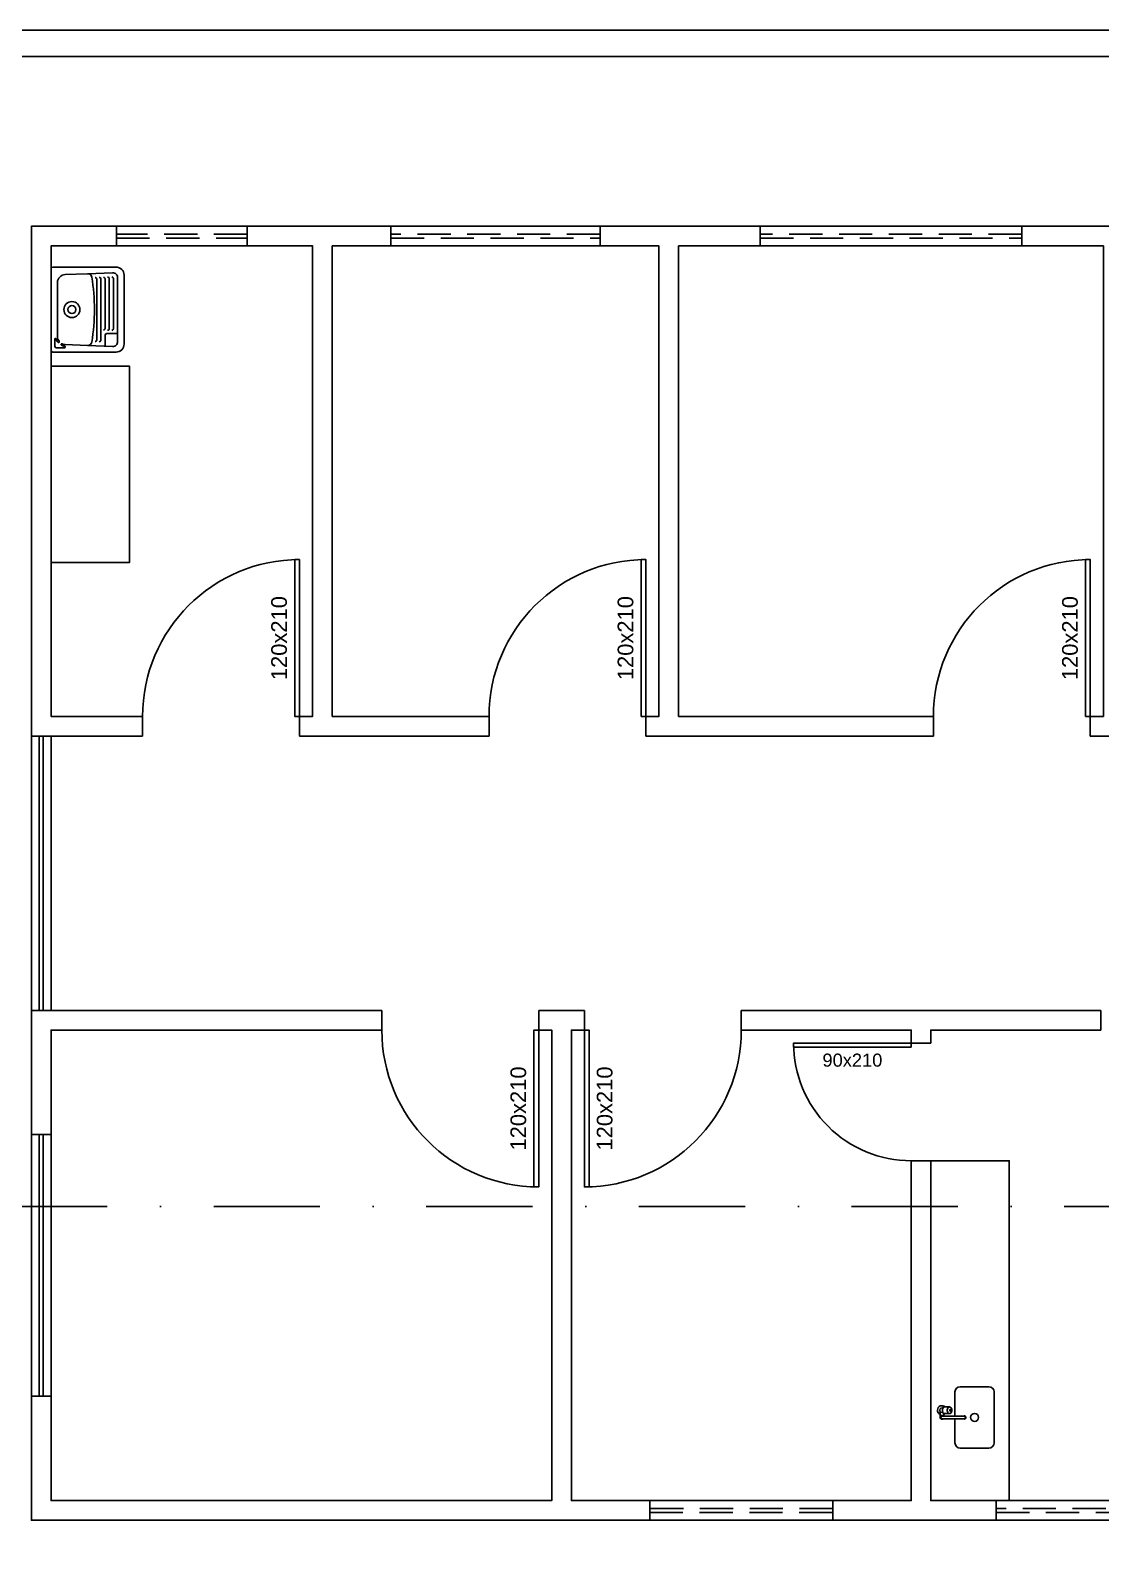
# Model space of a CAD drawing. Header units: centimetres. Extents: x 0 to 1099704, y -139216 to 99734.
# Drawn here: x 1072720 to 1073539, y 9681 to 10838 of the extents above; entities that cross this region are included whole.
import ezdxf
from ezdxf.enums import TextEntityAlignment as Align

# ---------------------------------------------------------------- set-up
doc = ezdxf.new("R2010")
doc.units = ezdxf.units.CM
doc.header["$LTSCALE"] = 4
doc.linetypes.add('DASHDOT', pattern=[25.4, 12.7, -6.35, 0, -6.35])
doc.linetypes.add('DASHED2', pattern=[9.525, 6.35, -3.175])
for name, color, linetype in [('0.1', 1, 'Continuous'), ('0.2', 2, 'Continuous'), ('0.4', 4, 'Continuous'), ('0.6', 6, 'Continuous'), ('001-MOBILIA', 253, 'Continuous'), ('02-CONT', 2, 'Continuous'), ('B-CORTE', 4, 'DASHDOT')]:
    doc.layers.add(name, color=color, linetype=linetype)
doc.styles.add('2mm 1-50', font='arial.ttf', dxfattribs={"height": 0.1})

# ---------------------------------------------------------------- blocks, each defined once
blk = doc.blocks.new('1_00e')
blk.add_lwpolyline([(-28.41, -52.25), (-25.41, -52.25), (-25.41, 47.75), (-28.41, 47.75)], close=True)
at = {"color": 1}
blk.add_arc((-28.41, -52.25), 100, 0, 90, dxfattribs=at)
blk = doc.blocks.new('90d')
blk.add_lwpolyline([(-5, -84), (-5, 6), (-2, 6), (-2, -84)], close=True)
at = {"color": 1}
blk.add_arc((-2, -84), 90, 90, 180, dxfattribs=at)
blk = doc.blocks.new('Tanque05')
for p, q in [((242.95, 89.15), (242.95, 128.65)), ((243.95, 129.65), (294.95, 129.65)), ((286.3, 125.65), (252.61, 125.65)), ((288, 127.42), (292.27, 127.42)), ((293.27, 121.28), (293.27, 126.42)), ((295.95, 128.65), (295.95, 89.15)), ((247.07, 106.84), (247.61, 120.84)), ((291.84, 106.84), (291.3, 120.84)), ((246.46, 91.27), (247.07, 106.84)), ((292.44, 91.27), (291.84, 106.84)), ((250.29, 95.95), (281.24, 95.95)), ((250.39, 98.55), (288.52, 98.55)), ((250.49, 101.15), (288.42, 101.15)), ((284.44, 94.95), (284.44, 88.15)), ((285.44, 95.95), (292.26, 95.95)), ((249.46, 88.15), (289.45, 88.15)), ((250.08, 90.75), (281.44, 90.75)), ((250.19, 93.35), (281.34, 93.35)), ((290.95, 84.15), (247.95, 84.15))]:
    blk.add_line(p, q)
for radius in [5, 2.5]:
    blk.add_circle((269.45, 116.65), radius)
for centre, radius, start, end in [((243.95, 128.65), 1, 90, 180), ((252.61, 120.65), 5, 90, 177.7757), ((286.3, 120.65), 5, 53.61972, 90), ((288, 126.92), 0.5, 90, 254.83204), ((286.3, 120.65), 6, 53.61972, 74.83204), ((289.56, 125.08), 0.5, 233.61972, 53.61972), ((291.28, 122.99), 0.5, 25.14351, 205.14351), ((286.3, 120.65), 5, 2.2243, 25.14351), ((286.3, 120.65), 6, 5.59964, 25.14351), ((292.27, 126.42), 1, 0, 90), ((294.95, 128.65), 1, 0, 90), ((292.77, 121.28), 0.5, 185.59964, 0), ((249.57, 106.75), 2.5, 177.7757, 260.82574), ((269.45, 229.89), 127.24, 260.82574, 279.17426), ((289.34, 106.75), 2.5, 279.17426, 2.2243), ((250.19, 94.35), 1, 177.7757, 270), ((250.29, 96.95), 1, 177.7757, 270), ((250.39, 99.55), 1, 177.7757, 270), ((250.49, 102.15), 1, 177.7757, 270), ((281.24, 96.95), 1, 270, 2.2243), ((281.34, 94.35), 1, 270, 2.2243), ((285.44, 94.95), 1, 90, 180), ((288.42, 102.15), 1, 270, 2.2243), ((288.52, 99.55), 1, 270, 2.2243), ((247.95, 89.15), 5, 180, 270), ((249.46, 91.15), 3, 177.7757, 270), ((250.08, 91.75), 1, 177.7757, 270), ((281.44, 91.75), 1, 270, 2.2243), ((289.45, 91.15), 3, 270, 2.2243), ((290.95, 89.15), 5, 270, 0)]:
    blk.add_arc(centre, radius, start, end)
blk = doc.blocks.new('BOJO')
at = {"layer": '001-MOBILIA'}
for p, q in [((1062.234, 1873.036), (1062.014, 1873.036)), ((1061.974, 1872.996), (1061.974, 1872.811)), ((1062.274, 1872.606), (1062.274, 1872.996)), ((1061.86, 1872.801), (1061.86, 1872.844)), ((1061.875, 1872.873), (1061.882, 1872.873)), ((1061.875, 1872.838), (1061.882, 1872.838)), ((1061.875, 1872.811), (1062.045, 1872.811)), ((1061.875, 1872.791), (1062.045, 1872.791)), ((1061.89, 1872.811), (1061.89, 1872.832)), ((1061.895, 1872.881), (1061.933, 1872.881)), ((1061.895, 1872.831), (1061.933, 1872.831)), ((1061.974, 1872.791), (1061.974, 1872.606)), ((1062.234, 1872.566), (1062.014, 1872.566))]:
    blk.add_line(p, q, dxfattribs=at)
blk.add_circle((1062.124, 1872.801), 0.03, dxfattribs=at)
for centre, radius, start, end in [((1062.014, 1872.996), 0.04, 90, 180), ((1062.234, 1872.996), 0.04, 0, 90), ((1061.875, 1872.856), 0.035, 45.5847, 244.6231), ((1061.875, 1872.856), 0.0175, 90, 204.62), ((1061.85, 1872.844), 0.01, 0, 24.62), ((1061.875, 1872.856), 0.0175, 211.0027, 270), ((1061.875, 1872.801), 0.015, 41.8103, 318.1897), ((1061.875, 1872.801), 0.01, 90.0002, 270.0002), ((1061.913, 1872.856), 0.0352, 163.6751, 180), ((1061.913, 1872.856), 0.0352, 180, 196.3249), ((1061.904, 1872.858), 0.0262, 144.7356, 163.6751), ((1061.904, 1872.853), 0.0262, 196.3249, 215.2644), ((1061.898, 1872.862), 0.0195, 120.3612, 144.7356), ((1061.898, 1872.849), 0.0195, 215.2644, 239.6388), ((1061.895, 1872.868), 0.0127, 90, 120.3612), ((1061.895, 1872.843), 0.0127, 239.6388, 270), ((1061.875, 1872.856), 0.035, 295.3769, 314.4153), ((1061.95, 1872.856), 0.0352, 163.6751, 180), ((1061.95, 1872.856), 0.0352, 180, 196.3249), ((1061.942, 1872.858), 0.0262, 144.7356, 163.6751), ((1061.942, 1872.853), 0.0262, 196.3249, 215.2644), ((1061.936, 1872.862), 0.0195, 120.3612, 144.7356), ((1061.936, 1872.849), 0.0195, 215.2644, 239.6388), ((1061.933, 1872.868), 0.0127, 90, 120.3612), ((1061.933, 1872.843), 0.0127, 239.6388, 270), ((1061.933, 1872.868), 0.0127, 59.6388, 90), ((1061.933, 1872.843), 0.0127, 270, 300.3612), ((1061.943, 1872.856), 0.00787, 144.7356, 163.6751), ((1061.945, 1872.856), 0.0106, 163.6751, 180), ((1061.945, 1872.856), 0.0106, 180, 196.3249), ((1061.943, 1872.855), 0.00787, 196.3249, 215.2644), ((1061.941, 1872.858), 0.00586, 120.3612, 144.7356), ((1061.941, 1872.854), 0.00586, 215.2644, 239.6388), ((1061.94, 1872.859), 0.00381, 90, 120.3612), ((1061.94, 1872.852), 0.00381, 239.6388, 270), ((1061.929, 1872.862), 0.0195, 35.2644, 59.6388), ((1061.929, 1872.849), 0.0195, 300.3612, 324.7356), ((1061.94, 1872.859), 0.00381, 59.6388, 90), ((1061.94, 1872.852), 0.00381, 270, 300.3612), ((1061.939, 1872.858), 0.00586, 35.2644, 59.6388), ((1061.939, 1872.854), 0.00586, 300.3612, 324.7356), ((1061.937, 1872.856), 0.00787, 16.3249, 35.2644), ((1061.937, 1872.855), 0.00787, 324.7356, 343.6751), ((1061.924, 1872.858), 0.0262, 16.3249, 35.2644), ((1061.935, 1872.856), 0.0106, 0, 16.3249), ((1061.935, 1872.856), 0.0106, 343.6751, 0), ((1061.924, 1872.853), 0.0262, 324.7356, 343.6751), ((1061.915, 1872.856), 0.0352, 0, 16.3249), ((1061.915, 1872.856), 0.0352, 343.6751, 0), ((1062.045, 1872.801), 0.0125, 233.1301, 126.8699), ((1062.045, 1872.801), 0.01, 270.0001, 90.0001), ((1062.014, 1872.606), 0.04, 180, 270), ((1062.234, 1872.606), 0.04, 270, 0)]:
    blk.add_arc(centre, radius, start, end, dxfattribs=at)

msp = doc.modelspace()

# ---------------------------------------------------------------- linework, layer by layer
at = {"layer": '0.1', "linetype": 'DASHED2'}
for p, q in [((1072886.385, 10681.601), (1072786.385, 10681.601)), ((1072786.385, 10678.601), (1072886.385, 10678.601)), ((1073156.385, 10681.601), (1072996.385, 10681.601)), ((1072996.385, 10678.601), (1073156.385, 10678.601)), ((1073478.885, 10681.601), (1073278.885, 10681.601)), ((1073278.885, 10678.601), (1073478.885, 10678.601)), ((1073334.385, 9706.681), (1073194.385, 9706.681)), ((1073194.385, 9703.681), (1073334.385, 9703.681)), ((1073619.385, 9706.681), (1073459.385, 9706.681)), ((1073459.385, 9703.681), (1073619.385, 9703.681))]:
    msp.add_line(p, q, dxfattribs=at)
at = {"layer": '0.2'}
for p, q in [((1072721.385, 10297.601), (1072721.385, 10087.681)), ((1072727.385, 10297.601), (1072727.385, 10087.681)), ((1072730.385, 10297.601), (1072730.385, 10087.681)), ((1072736.385, 10297.601), (1072736.385, 10087.681)), ((1072721.385, 9792.681), (1072721.385, 9992.681)), ((1072727.385, 9792.681), (1072727.385, 9992.681)), ((1072730.385, 9992.681), (1072730.385, 9792.681)), ((1072736.385, 9992.681), (1072736.385, 9792.681))]:
    msp.add_line(p, q, dxfattribs=at)
for points in [[(1072736.385, 10580.497), (1072796.385, 10580.497), (1072796.385, 10430.497), (1072736.385, 10430.497)], [(1073409.385, 9712.681), (1073469.385, 9712.681), (1073469.385, 9972.681), (1073409.385, 9972.681)]]:
    msp.add_lwpolyline(points, close=True, dxfattribs=at)
at = {"layer": '0.4'}
for points in [[(1070931.162, 7848.105), (1070911.56, 7848.052), (1071293.446, 10837.601), (1084293.886, 10837.601), (1083455.956, 8421.334)], [(1070934.285, 7868.114), (1071311.054, 10817.601), (1084265.782, 10817.601), (1083441.723, 8441.334)]]:
    msp.add_lwpolyline(points, dxfattribs=at)
at = {"layer": '0.6'}
for p, q in [((1072786.385, 10672.601), (1072786.385, 10687.601)), ((1072886.385, 10687.601), (1072786.385, 10687.601)), ((1072886.385, 10672.601), (1072886.385, 10687.601)), ((1072996.385, 10672.601), (1072996.385, 10687.601)), ((1073156.385, 10687.601), (1072996.385, 10687.601)), ((1073156.385, 10672.601), (1073156.385, 10687.601)), ((1073278.885, 10672.601), (1073278.885, 10687.601)), ((1073478.885, 10687.601), (1073278.885, 10687.601)), ((1073478.885, 10672.601), (1073478.885, 10687.601)), ((1072786.385, 10672.601), (1072886.385, 10672.601)), ((1072996.385, 10672.601), (1073156.385, 10672.601)), ((1073278.885, 10672.601), (1073478.885, 10672.601)), ((1072806.385, 10312.601), (1072806.385, 10297.601)), ((1072926.385, 10312.601), (1072926.385, 10297.601)), ((1073071.385, 10312.601), (1073071.385, 10297.601)), ((1073191.385, 10312.601), (1073191.385, 10297.601)), ((1073411.385, 10312.601), (1073411.385, 10297.601)), ((1073531.385, 10312.601), (1073531.385, 10297.601)), ((1072989.385, 10072.681), (1072989.385, 10087.681)), ((1073109.385, 10072.681), (1073109.385, 10087.681)), ((1073144.385, 10072.681), (1073144.385, 10087.681)), ((1073264.385, 10072.681), (1073264.385, 10087.681)), ((1073539.385, 10072.681), (1073539.385, 10087.681)), ((1073394.385, 10062.681), (1073409.385, 10062.681)), ((1072736.385, 9992.681), (1072721.385, 9992.681)), ((1073394.385, 9972.681), (1073409.385, 9972.681)), ((1072736.385, 9792.681), (1072721.385, 9792.681)), ((1073194.385, 9712.681), (1073194.385, 9697.681)), ((1073334.385, 9712.681), (1073194.385, 9712.681)), ((1073334.385, 9712.681), (1073334.385, 9697.681)), ((1073459.385, 9712.681), (1073459.385, 9697.681)), ((1073619.385, 9712.681), (1073459.385, 9712.681)), ((1073194.385, 9697.681), (1073334.385, 9697.681)), ((1073459.385, 9697.681), (1073619.385, 9697.681))]:
    msp.add_line(p, q, dxfattribs=at)
for points in [[(1072786.385, 10687.601), (1072721.385, 10687.601), (1072721.385, 10297.601), (1072806.385, 10297.601)], [(1072951.385, 10687.601), (1072886.385, 10687.601)], [(1072996.385, 10687.601), (1072936.385, 10687.601)], [(1073216.385, 10687.601), (1073156.385, 10687.601)], [(1073278.885, 10687.601), (1073201.385, 10687.601)], [(1073556.385, 10687.601), (1073478.885, 10687.601)], [(1072786.385, 10672.601), (1072736.385, 10672.601), (1072736.385, 10312.601), (1072806.385, 10312.601)], [(1072926.385, 10312.601), (1072936.385, 10312.601), (1072936.385, 10672.601), (1072886.385, 10672.601)], [(1072951.385, 10312.601), (1072951.385, 10672.601)], [(1072996.385, 10672.601), (1072951.385, 10672.601)], [(1073191.385, 10312.601), (1073201.385, 10312.601), (1073201.385, 10672.601), (1073156.385, 10672.601)], [(1073216.385, 10312.601), (1073216.385, 10672.601)], [(1073278.885, 10672.601), (1073216.385, 10672.601)], [(1073531.385, 10312.601), (1073541.385, 10312.601), (1073541.385, 10672.601), (1073478.885, 10672.601)], [(1072951.385, 10312.601), (1073071.385, 10312.601)], [(1073216.385, 10312.601), (1073411.385, 10312.601)], [(1072926.385, 10297.601), (1072951.385, 10297.601)], [(1072936.385, 10297.601), (1073071.385, 10297.601)], [(1073191.385, 10297.601), (1073216.385, 10297.601)], [(1073201.385, 10297.601), (1073411.385, 10297.601)], [(1073531.385, 10297.601), (1073556.385, 10297.601)], [(1072989.385, 10087.681), (1072721.385, 10087.681), (1072721.385, 9992.681)], [(1073134.385, 10087.681), (1073109.385, 10087.681)], [(1073144.385, 10087.681), (1073119.385, 10087.681)], [(1073409.385, 10087.681), (1073264.385, 10087.681)], [(1073539.385, 10087.681), (1073394.385, 10087.681)], [(1072736.385, 9792.681), (1072736.385, 9712.681), (1073119.385, 9712.681), (1073119.385, 10072.681), (1073109.385, 10072.681)], [(1072989.385, 10072.681), (1072736.385, 10072.681), (1072736.385, 9992.681)], [(1073119.385, 10072.681), (1073119.385, 9712.681)], [(1073134.385, 9712.681), (1073134.385, 10072.681)], [(1073144.385, 10072.681), (1073134.385, 10072.681), (1073134.385, 9712.681), (1073194.385, 9712.681)], [(1073394.385, 10062.681), (1073394.385, 10072.681), (1073264.385, 10072.681)], [(1073394.385, 10072.681), (1073394.385, 10062.681)], [(1073409.385, 10062.681), (1073409.385, 10072.681)], [(1073539.385, 10072.681), (1073409.385, 10072.681), (1073409.385, 10062.681)], [(1073334.385, 9712.681), (1073394.385, 9712.681), (1073394.385, 9972.681)], [(1073394.385, 9972.681), (1073394.385, 9712.681)], [(1073409.385, 9712.681), (1073409.385, 9972.681)], [(1073409.385, 9972.681), (1073409.385, 9712.681), (1073459.385, 9712.681)], [(1072721.385, 9792.681), (1072721.385, 9697.681), (1073134.385, 9697.681)], [(1073119.385, 9697.681), (1073194.385, 9697.681)], [(1073334.385, 9697.681), (1073409.385, 9697.681)], [(1073394.385, 9697.681), (1073459.385, 9697.681)]]:
    msp.add_lwpolyline(points, dxfattribs=at)
at = {"layer": 'B-CORTE', "ltscale": 1.6}
msp.add_line((1084165.596, 9937.82), (1070857.251, 9937.82), dxfattribs=at)

# ---------------------------------------------------------------- block references
at = {"layer": '001-MOBILIA', "ltscale": 10, "xscale": -1.226415094339667, "yscale": 1.226415094339667, "zscale": 1.226415094339667, "rotation": 90}
msp.add_blockref('Tanque05', (1072895.389, 10954.365), dxfattribs=at)
at = {"layer": '001-MOBILIA', "xscale": 100, "yscale": 100, "zscale": 100}
msp.add_blockref('BOJO', (967230.438, -177503.75), dxfattribs=at)
at = {"layer": '02-CONT', "xscale": -1.2, "yscale": 1.2, "zscale": 1.2}
for p in [(1072892.299, 10375.305), (1073157.299, 10375.305), (1073497.299, 10375.305)]:
    msp.add_blockref('1_00e', p, dxfattribs=at)
at = {"layer": '02-CONT', "yscale": 1.2, "zscale": 1.2, "rotation": 180}
for p, xscale in [((1073075.299, 10009.978), 1.2), ((1073178.472, 10009.978), -1.2)]:
    msp.add_blockref('1_00e', p, dxfattribs=dict(at, xscale=xscale))
at = {"layer": '02-CONT', "rotation": 89.99999999999999}
msp.add_blockref('90d', (1073310.422, 10064.686), dxfattribs=at)

# ---------------------------------------------------------------- texts
at = {"layer": '02-CONT', "style": '2mm 1-50'}
for p in [(1072910.785, 10372.547), (1073175.785, 10372.547), (1073515.785, 10372.547), (1073093.785, 10012.681), (1073159.83, 10012.681)]:
    msp.add_text('120x210', height=12, rotation=90, dxfattribs=at).set_placement(p, align=Align.MIDDLE_CENTER)
msp.add_text('90x210', height=10, dxfattribs=at).set_placement((1073349.385, 10049.681), align=Align.MIDDLE_CENTER)

doc.saveas('drawing.dxf')
